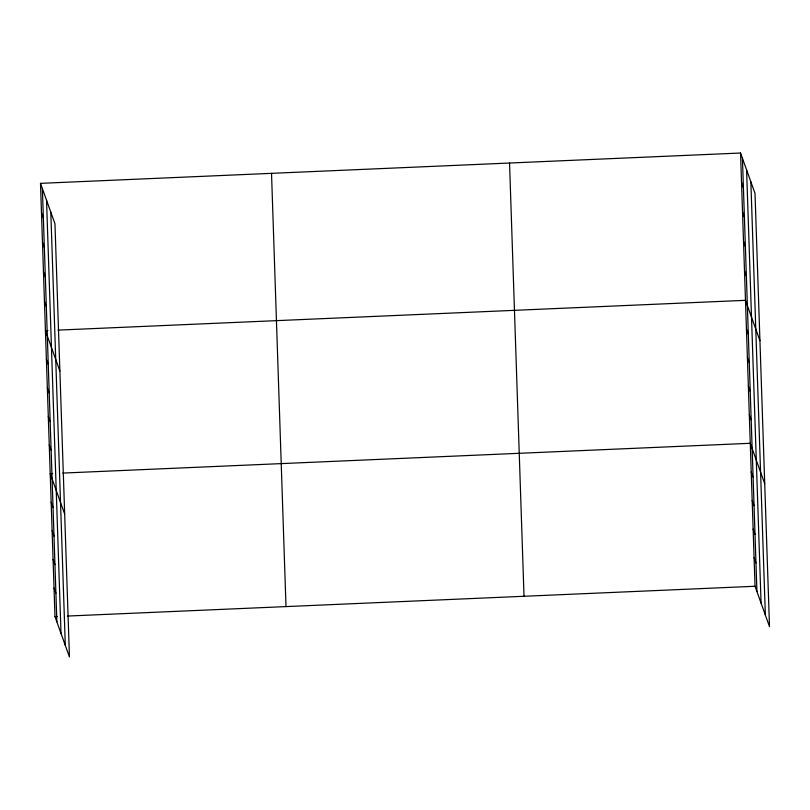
<?xml version="1.0" encoding="UTF-8"?>
<svg xmlns="http://www.w3.org/2000/svg" width="810" height="810" viewBox="0 0 810 810"><rect width="100%" height="100%" fill="white"/><g stroke="black" fill="none" stroke-linecap="round" stroke-linejoin="round"><path stroke-width="1.21" d="M40.5 183.354L54.959 223.732L69.447 656.981L54.989 616.602L40.5 183.354L740.553 153.019L755.011 193.398L769.5 626.646L755.042 586.268L740.553 153.019M47.932 330.551L45.421 330.652L59.879 371.031M57.986 330.115L745.483 300.328L759.942 340.706M52.721 473.516L50.21 473.627L64.668 514.006M62.765 473.08L750.262 443.293L764.721 483.681M54.989 616.602L57.5 616.491M67.544 616.056L755.042 586.268M741.535 182.483L743.418 187.728M742.527 211.947L744.4 217.191M743.509 241.4L745.392 246.655M744.491 270.864L746.374 276.119M746.435 328.921L748.318 334.166M747.397 357.514L749.27 362.769M748.349 386.107L750.232 391.362M749.301 414.7L751.184 419.955M751.214 471.896L753.097 477.141M752.176 500.489L754.049 505.734M753.128 529.082L755.011 534.327M754.09 557.675L755.963 562.93M41.482 212.807L43.365 218.062M42.474 242.271L44.347 247.526M43.456 271.735L45.34 276.979M44.439 301.199L46.322 306.443M46.383 359.245L48.266 364.5M47.334 387.848L49.218 393.093M48.296 416.441L50.169 421.686M49.248 445.034L51.131 450.279M51.162 502.22L53.045 507.475M52.123 530.813L53.997 536.068M53.075 559.406L54.959 564.661M54.027 588.009L55.91 593.254M750.86 181.804L765.349 615.053M746.587 169.867L761.076 603.116M742.436 158.274L756.925 591.523M509.541 163.033L524.019 596.281M271.522 173.34L286.001 606.589M50.807 212.139L65.296 645.388M46.535 200.191L61.013 633.44M42.383 188.598L56.872 621.847"/></g></svg>
